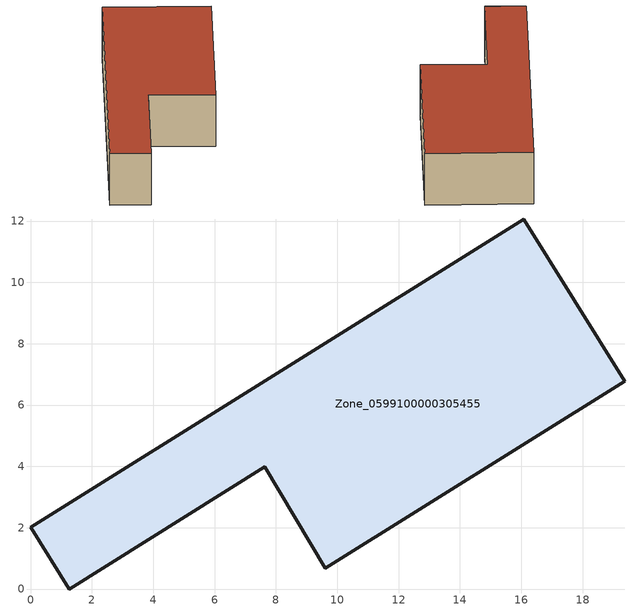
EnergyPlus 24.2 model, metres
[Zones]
Zone_0599100000305455
 floor ground (C_G): 16.08,12.07 19.38,6.78 9.61,0.67 7.63,3.99 1.26,0 0,2.01 z0
 wall outside (C_F): 19.38,6.78 16.08,12.07 0,2.01 1.26,0 7.63,3.99 9.61,0.67 19.38,6.78 z0:3.27
 roof outside (C_R): 16.08,12.07 0,2.01 1.26,0 7.63,3.99 9.61,0.67 19.38,6.78 z3.27
[BUILDING]
Pand.0599100000305455: North Axis=0; Terrain=City; Loads Convergence Tolerance Value=0.04; Temperature Convergence Tolerance Value=0.4; Solar Distribution=FullExterior; Maximum Number of Warmup Days=25; Minimum Number of Warmup Days=1
[Site:Location]
Rotterdam.The.Hague.AP_ZH_NLD Design_Conditions: Latitude=51.96; Longitude=4.45; Time Zone=1; Elevation=-4.5
[SITE:GROUNDTEMPERATURE:BUILDINGSURFACE]
18, 18, 18, 18, 18, 18, 18, 18, 18, 18, 18, 18
[MATERIAL] Thermal Absorptance=0.9; Solar Absorptance=0.7; Visible Absorptance=0.7
Name | Roughness | Thickness | Conductivity | Density | Specific Heat
G.TI.1946 | MediumSmooth | 0.15 | 1 | 540 | 1210
F.TI.1946 | Rough | 0.3 | 0.857143 | 1920 | 840
R.TI.1946 | MediumRough | 0.2 | 0.1 | 1500 | 1000
[CONSTRUCTION]
C_G: G.TI.1946
C_F: F.TI.1946
C_R: R.TI.1946
[ZONE]
Zone_0599100000305455: Type=1; Multiplier=1; Ceiling Height=Autocalculate; Volume=Autocalculate; Floor Area=autocalculate; Part of Total Floor Area=Yes
[ZONEINFILTRATION:DESIGNFLOWRATE]
Infil_Zone_0599100000305455: Zone or ZoneList or Space or SpaceList=Zone_0599100000305455; Schedule=AlwaysOn; Design Flow Rate Calculation Method=Flow/Area; Flow Rate per Floor Area=0.003; Constant Term Coefficient=1; Temperature Term Coefficient=0; Velocity Term Coefficient=0; Velocity Squared Term Coefficient=0
[HVACTEMPLATE:ZONE:IDEALLOADSAIRSYSTEM]
Zone_0599100000305455: Maximum Heating Supply Air Temperature=50; Minimum Cooling Supply Air Temperature=13; Maximum Heating Supply Air Humidity Ratio=0.0156; Minimum Cooling Supply Air Humidity Ratio=0.0077; Heating Limit=NoLimit; Cooling Limit=NoLimit; Dehumidification Control Type=ConstantSensibleHeatRatio; Cooling Sensible Heat Ratio=0.7; Dehumidification Setpoint=60; Humidification Control Type=None; Humidification Setpoint=30; Outdoor Air Method=None; Outdoor Air Flow Rate per Person=0.00944; Outdoor Air Flow Rate per Zone Floor Area=0; Outdoor Air Flow Rate per Zone=0; Demand Controlled Ventilation Type=None; Outdoor Air Economizer Type=NoEconomizer; Heat Recovery Type=None; Sensible Heat Recovery Effectiveness=0.7; Latent Heat Recovery Effectiveness=0.65
[ZONECONTROL:THERMOSTAT]
ThermostatControl_Zone_0599100000305455: Zone or ZoneList=Zone_0599100000305455; Control Type Schedule=DualSetpointControlType; Control 1=Thermostat_Zone_0599100000305455; Temperature Difference Between Cutout And Setpoint=0
[THERMOSTATSETPOINT:DUALSETPOINT]
Thermostat_Zone_0599100000305455: Heating Setpoint Temperature Schedule=HeatingSetpoint_Zone_0599100000305455; Cooling Setpoint Temperature Schedule=CoolingSetpoint_Zone_0599100000305455
[SCHEDULE:COMPACT]
HeatingSetpoint_Zone_0599100000305455: Through: 12/31, For: AllDays, Until: 24:00, 21
CoolingSetpoint_Zone_0599100000305455: Through: 12/31, For: AllDays, Until: 24:00, 24
DualSetpointControlType: Through: 12/31, For: AllDays, Until: 24:00, 4
AlwaysOn: Through: 12/31, For: AllDays, Until: 24:00, 1
